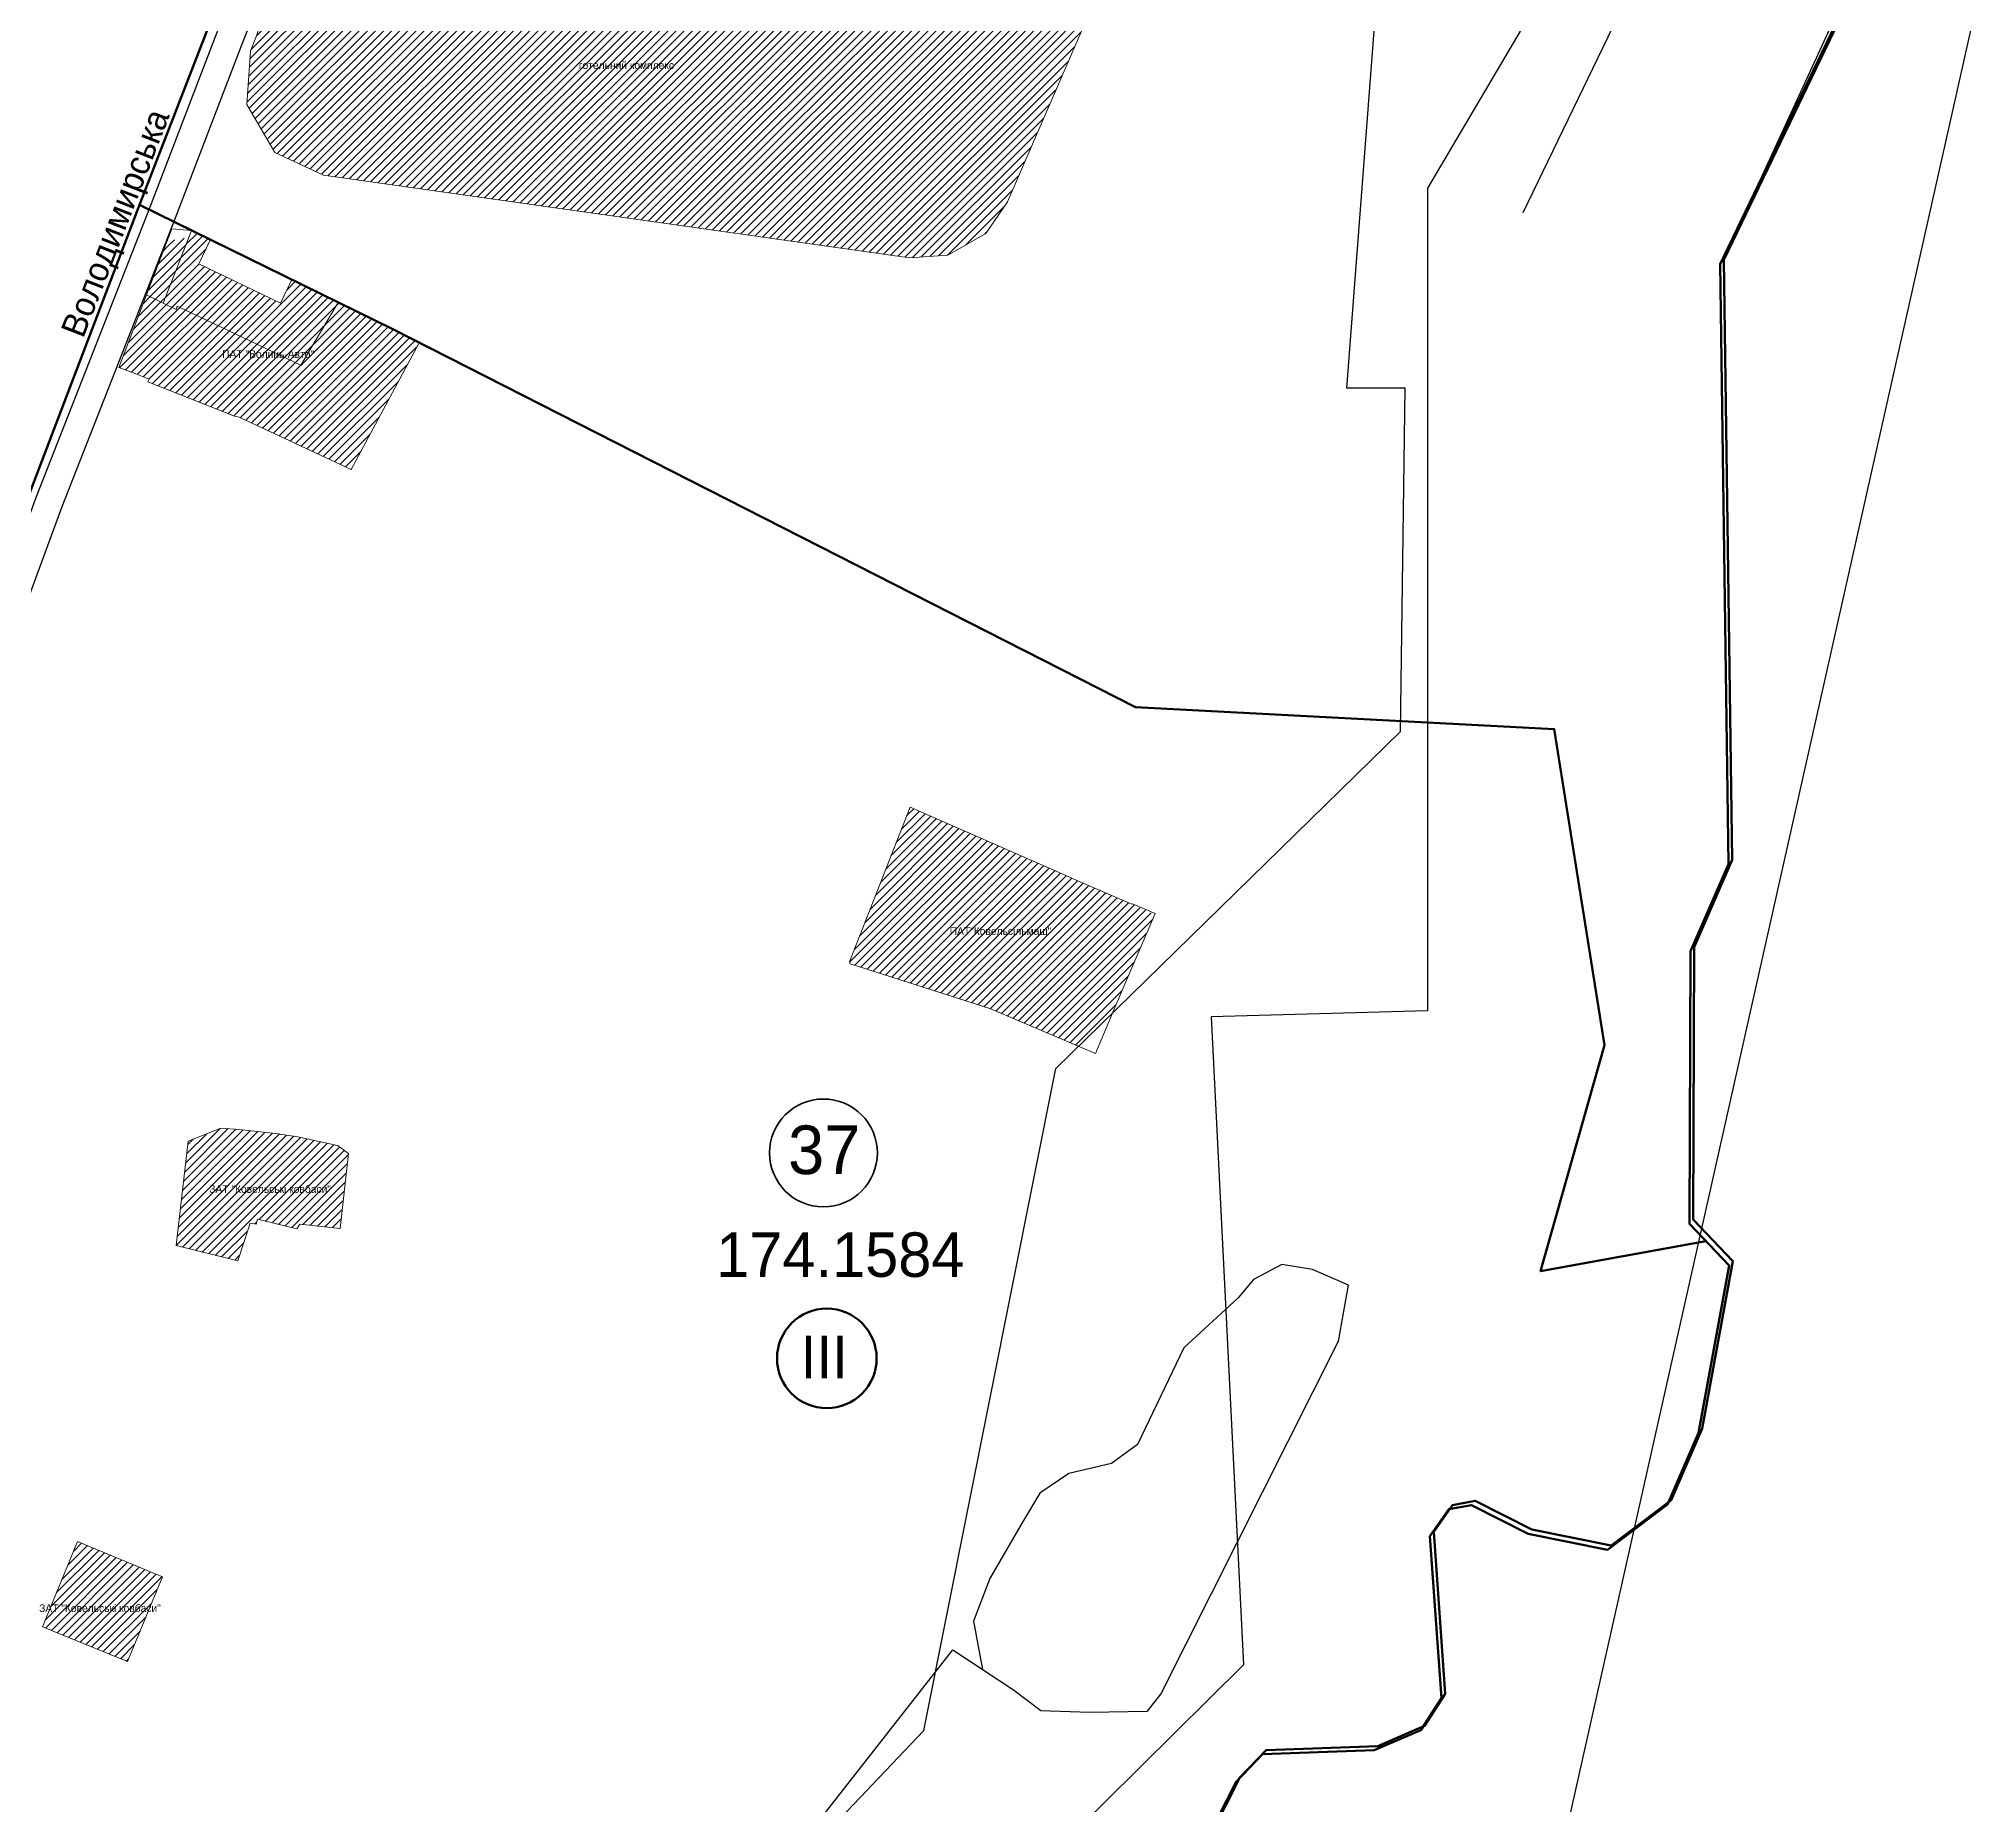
# Model space of a CAD drawing. Header units: millimetres. Extents: x 1378883 to 1389513, y 5662980 to 5673292.
# Drawn here: x 1382095 to 1383360, y 5664395 to 5665548 of the extents above; entities that cross this region are included whole.
import ezdxf
from ezdxf.enums import TextEntityAlignment as Align

# ---------------------------------------------------------------- set-up
doc = ezdxf.new("R2010")
doc.units = ezdxf.units.MM
doc.layers.add('_5Інше', color=252, linetype='Continuous', lineweight=25)
for name, color, linetype in [('Dobavka', 7, 'Continuous'), ('N-raion', 1, 'Continuous'), ('zona', 3, 'Continuous'), ('вулиці', 7, 'Continuous'), ('ВулНазва', 7, 'Continuous'), ('КартаСкан', 252, 'Continuous'), ('межа по генплану', 7, 'Continuous'), ('район', 6, 'Continuous')]:
    doc.layers.add(name, color=color, linetype=linetype)
picture_1 = doc.add_image_def('image1.tif', size_in_pixel=(29607, 29619))
pattern_1 = [(45, (2.4066, 2.8008), (-2.6516504294, 2.6516504294), [])]

# ---------------------------------------------------------------- blocks, each defined once
blk = doc.blocks.new('Турія')
at = {"layer": '_5Інше', "color": 5}
for points in [[(46273.8, 23205.8), (46325.6, 23318.2)], [(46202.3, 23357.5), (46123.9, 23195.3)]]:
    blk.add_lwpolyline(points, dxfattribs=at)
blk = doc.blocks.new('ТуріяПрибер')
at = {"layer": '_5Інше', "color": 160}
blk.add_lwpolyline([(46521.7, 24943), (46280, 23824), (46416, 23721), (46280, 23610), (46054, 23227), (46054, 22690), (45913, 22686), (45934, 22263), (45731, 22062), (44994, 21297), (44860, 21297), (44817.7, 21000), (45939.6, 21240.8), (46423, 23394)], dxfattribs=at)
blk = doc.blocks.new('ТуріяВодоох')
at = {"layer": '_5Інше', "color": 140}
blk.add_lwpolyline([(44778, 21356), (44913, 21361), (45648, 22121), (45744, 22222), (45830, 22654), (46055, 22874), (46058, 23098), (46020, 23098), (46080, 23883), (46004, 23899), (46170, 24618), (46310, 24573), (46331, 24654), (46450, 24620)], dxfattribs=at)

msp = doc.modelspace()

# ---------------------------------------------------------------- hatches: boundary and pattern name
at = {"layer": 'вулиці', "lineweight": -2}
h = msp.add_hatch(dxfattribs=at)
h.set_pattern_fill('ANSI31', color=2, scale=30, style=0)
h.set_pattern_definition(pattern_1)
h.paths.add_polyline_path([(1382451.8, 5665624), (1382288.9, 5665682.8), (1382233.5, 5665539.5), (1382231, 5665504.6), (1382249.4, 5665473.3), (1382281.1, 5665458.5), (1382663.5, 5665404.6), (1382688.4, 5665406.3), (1382713.2, 5665420.5), (1382727.3, 5665441.1), (1382784.1, 5665572.1), (1382775.6, 5665583.7)])
h.paths.add_polyline_path([(1382434.6, 5665527.9), (1382522.9, 5665527.9), (1382522.9, 5665532.9), (1382434.6, 5665532.9)], flags=24)
h = msp.add_hatch(dxfattribs=at)
h.set_pattern_fill('ANSI31', color=5, scale=30, style=0)
h.set_pattern_definition(pattern_1)
h.paths.add_polyline_path([(1382199.8, 5665400.7), (1382207.1, 5665416), (1382195, 5665422.4), (1382176.5, 5665375), (1382185, 5665370.9), (1382185.6, 5665373), (1382266.3, 5665334.5), (1382290.6, 5665375.3), (1382323.1, 5665359.6), (1382260.3, 5665390.4), (1382253, 5665375)])
h.paths.add_polyline_path([(1382343.6, 5665349.6), (1382323.1, 5665359.6), (1382290.6, 5665375.3), (1382266.3, 5665334.5), (1382185.6, 5665373), (1382185, 5665370.9), (1382176.5, 5665375), (1382165.6, 5665380.3), (1382147.5, 5665333), (1382158.5, 5665328.8), (1382167.2, 5665325.4), (1382166.4, 5665323.7), (1382222.9, 5665301.2), (1382225.4, 5665300.8), (1382232.5, 5665297.5), (1382299.1, 5665266.3)])
h.paths.add_polyline_path([(1382211.2, 5665337.8), (1382278.6, 5665337.8), (1382278.6, 5665345.5), (1382211.2, 5665345.5)], flags=25)
h = msp.add_hatch(dxfattribs=at)
h.set_pattern_fill('ANSI31', color=5, scale=30, style=0)
h.set_pattern_definition(pattern_1)
h.paths.add_polyline_path([(1382185.9, 5665399.2), (1382178.2, 5665413.4), (1382170.1, 5665392.2), (1382181.7, 5665388.3)])
h.paths.add_polyline_path([(1382170.1, 5665392.2), (1382165.6, 5665380.3), (1382176.5, 5665375), (1382181.7, 5665388.3)])
h = msp.add_hatch(dxfattribs=at)
h.set_pattern_fill('ANSI31', color=5, scale=30, style=0)
h.set_pattern_definition(pattern_1)
h.paths.add_polyline_path([(1382193.3, 5665417.9), (1382179.1, 5665415.5), (1382178.2, 5665413.4), (1382185.9, 5665399.2)])
h = msp.add_hatch(dxfattribs=at)
h.set_pattern_fill('ANSI31', color=12, scale=30, style=0)
h.set_pattern_definition(pattern_1)
h.paths.add_polyline_path([(1382766.5, 5665000.9), (1382663.8, 5665046), (1382624.3, 5664945), (1382624.8, 5664943.8), (1382715.8, 5664914.5), (1382773.8, 5664890), (1382795.8, 5664911.5), (1382804, 5664930.5), (1382823.5, 5664976.1), (1382770.6, 5664999.1)])
h.paths.add_polyline_path([(1382680.3, 5664961.4), (1382765.3, 5664961.4), (1382765.3, 5664968.9), (1382680.3, 5664968.9)], flags=24)
h = msp.add_hatch(dxfattribs=at)
h.set_pattern_fill('ANSI31', color=12, scale=30, style=0)
h.set_pattern_definition(pattern_1)
h.paths.add_polyline_path([(1382624.3, 5664945), (1382624.8, 5664943.8), (1382715.8, 5664914.5), (1382773.8, 5664890), (1382795.8, 5664911.5), (1382804, 5664930.5), (1382823.5, 5664976.1), (1382770.6, 5664999.1), (1382766.5, 5665000.9), (1382663.8, 5665046)])
h = msp.add_hatch(dxfattribs=at)
h.set_pattern_fill('ANSI31', color=12, scale=30, style=0)
h.set_pattern_definition(pattern_1)
h.paths.add_polyline_path([(1382226, 5664835.7), (1382214.1, 5664836.5), (1382192.8, 5664828), (1382185, 5664759.8), (1382225.1, 5664749.8), (1382233.2, 5664774.5), (1382237.2, 5664773.8), (1382237.9, 5664777.1), (1382263.7, 5664770.8), (1382265.7, 5664773.8), (1382291.9, 5664770.9), (1382297.3, 5664819.9), (1382290.1, 5664825.1), (1382264.3, 5664830.8), (1382249.8, 5664833.1)])
h.paths.add_polyline_path([(1382188.7, 5664793.2), (1382303.7, 5664793.2), (1382303.7, 5664800.7), (1382188.7, 5664800.7)], flags=9)
h = msp.add_hatch(dxfattribs=at)
h.set_pattern_fill('ANSI31', color=12, scale=30, style=0)
h.set_pattern_definition(pattern_1)
h.paths.add_polyline_path([(1382120.5, 5664566.6), (1382097.6, 5664511.1), (1382153.1, 5664488.3), (1382176, 5664543.7)])
h.paths.add_polyline_path([(1382077.7, 5664519.5), (1382192.7, 5664519.5), (1382192.7, 5664527), (1382077.7, 5664527)], flags=9)

# ---------------------------------------------------------------- linework, layer by layer
at = {"layer": 'Dobavka', "color": 7}
msp.add_lwpolyline([(1382594.4, 5664371.7), (1382691.7, 5664495.9), (1382731.3, 5664469.8), (1382749.2, 5664456.3), (1382781, 5664455.4), (1382818.8, 5664455.9), (1382827.4, 5664467), (1382943.4, 5664697.5), (1382949.9, 5664733.9), (1382926.5, 5664744.3), (1382906.5, 5664747.6), (1382887.9, 5664737.7), (1382878, 5664725.8), (1382842.5, 5664693), (1382812.2, 5664630), (1382795.3, 5664617.6), (1382767.5, 5664611.1), (1382748.6, 5664598.2), (1382737.2, 5664579.3), (1382715.8, 5664542.5), (1382705.3, 5664514.8), (1382711, 5664483.2)], dxfattribs=at)
at = {"layer": 'N-raion', "color": 1, "lineweight": 35}
msp.add_circle((1382607.3, 5664820.3), 35.2, dxfattribs=at)
at = {"layer": 'zona', "color": 3, "lineweight": 60}
msp.add_circle((1382609.5, 5664686.2), 32.5, dxfattribs=at)
at = {"layer": 'вулиці', "color": 7}
for points in [[(1382393.8, 5666031.8), (1382352.3, 5665919.8), (1382271.3, 5665702.8), (1382210.4, 5665548.7), (1382167.5, 5665437), (1382093.5, 5665248.5), (1382016.9, 5665040.5), (1381947.9, 5664860.4), (1381892.4, 5664724.9), (1381823.4, 5664556.8), (1381767.5, 5664401.8), (1381704.7, 5664249), (1381684.4, 5664208.6), (1381663.6, 5664173.7), (1381648.4, 5664152.9), (1381587.7, 5664086.4), (1381496.7, 5663985.6), (1381459.1, 5663948.4), (1381370.8, 5663856.2), (1381324, 5663784.1), (1381244.5, 5663651.5)], [(1382412.2, 5666029.5), (1382369.1, 5665913.5), (1382288.1, 5665696.4), (1382227.2, 5665542.2), (1382184.3, 5665430.5), (1382110.3, 5665242.1), (1382033.8, 5665034.2), (1381964.7, 5664853.7), (1381909, 5664718.1), (1381840.2, 5664550.4), (1381784.3, 5664395.3), (1381721.1, 5664241.6), (1381700.2, 5664199.9), (1381678.6, 5664163.7), (1381662.3, 5664141.5), (1381601, 5664074.3), (1381509.7, 5663973.2), (1381471.9, 5663935.8), (1381385, 5663844.9), (1381339.3, 5663774.6), (1381259.9, 5663642.3)]]:
    msp.add_lwpolyline(points, dxfattribs=at)
at = {"layer": 'ВулНазва', "color": 7, "lineweight": 9}
for points in [[(1382288.9, 5665682.8), (1382451.8, 5665624), (1382775.6, 5665583.7), (1382784.1, 5665572.1), (1382727.3, 5665441.1), (1382713.2, 5665420.5), (1382688.4, 5665406.3), (1382663.5, 5665404.6), (1382281.1, 5665458.5), (1382249.4, 5665473.3), (1382231, 5665504.6), (1382233.5, 5665539.5), (1382288.9, 5665682.8)], [(1382195, 5665422.4), (1382176.5, 5665375), (1382165.6, 5665380.3), (1382182.1, 5665423.4), (1382195, 5665422.4)], [(1382290.6, 5665375.3), (1382266.3, 5665334.5), (1382185.6, 5665373), (1382185, 5665370.9), (1382176.5, 5665375), (1382195, 5665422.4), (1382207.1, 5665416), (1382199.8, 5665400.7), (1382253, 5665375), (1382260.3, 5665390.4), (1382323.1, 5665359.6), (1382290.6, 5665375.3)], [(1382290.6, 5665375.3), (1382323.1, 5665359.6), (1382343.6, 5665349.6), (1382299.1, 5665266.3), (1382232.5, 5665297.5), (1382225.4, 5665300.8), (1382222.9, 5665301.2), (1382166.4, 5665323.7), (1382167.2, 5665325.4), (1382158.5, 5665328.8), (1382147.5, 5665333), (1382165.6, 5665380.3), (1382176.5, 5665375), (1382185, 5665370.9), (1382185.6, 5665373), (1382266.3, 5665334.5), (1382290.6, 5665375.3)], [(1382663.8, 5665046), (1382766.5, 5665000.9), (1382770.6, 5664999.1), (1382808.5, 5664982.6), (1382808.9, 5664982.9), (1382823.7, 5664976.6), (1382804, 5664930.5), (1382798.7, 5664918.3), (1382784.9, 5664885.3), (1382715.8, 5664914.5), (1382624.8, 5664943.8), (1382624.3, 5664945), (1382663.8, 5665046)], [(1382265.7, 5664773.8), (1382263.7, 5664770.8), (1382237.9, 5664777.1), (1382237.2, 5664773.8), (1382233.2, 5664774.5), (1382225.1, 5664749.8), (1382185, 5664759.8), (1382192.8, 5664828), (1382214.1, 5664836.5), (1382226, 5664835.7), (1382249.8, 5664833.1), (1382264.3, 5664830.8), (1382290.1, 5664825.1), (1382297.3, 5664819.9), (1382291.9, 5664770.9), (1382265.7, 5664773.8)], [(1382097.6, 5664511.1), (1382120.5, 5664566.6), (1382176, 5664543.7), (1382153.1, 5664488.3), (1382097.6, 5664511.1)]]:
    msp.add_lwpolyline(points, close=True, dxfattribs=at)
at = {"layer": 'межа по генплану', "color": 5, "lineweight": 70}
msp.add_lwpolyline([(1383272.8, 5665567.2), (1383192.5, 5665400.5), (1383197.8, 5665008.8), (1383173.1, 5664951.9), (1383172.4, 5664774), (1383198.4, 5664746.9), (1383178.3, 5664637.6), (1383158.1, 5664590.8), (1383118.9, 5664561.2), (1383067.2, 5664571.7), (1383030.1, 5664590.4), (1383015.3, 5664587.7), (1383003.1, 5664570.2), (1383010.6, 5664464.4), (1382997.2, 5664443.5), (1382966.7, 5664430.4), (1382893.9, 5664427.8), (1382876.6, 5664409.8), (1382858.1, 5664373.4)], dxfattribs=at)
msp.add_lwpolyline([(1383272.8, 5665567.2), (1383192.5, 5665400.5), (1383197.8, 5665008.8), (1383173.1, 5664951.9), (1383172.4, 5664774), (1383198.4, 5664746.9), (1383178.3, 5664637.6), (1383158.1, 5664590.8), (1383118.9, 5664561.2), (1383067.2, 5664571.7), (1383030.1, 5664590.4), (1383015.3, 5664587.7), (1383003.1, 5664570.2), (1383010.6, 5664464.4), (1382997.2, 5664443.5), (1382966.7, 5664430.4), (1382893.9, 5664427.8), (1382876.6, 5664409.8), (1382858.1, 5664373.4)], dxfattribs=at)
at = {"layer": 'межа по генплану', "color": 3, "lineweight": 70}
msp.add_lwpolyline([(1383272.8, 5665567.2), (1383192.5, 5665400.5), (1383197.8, 5665008.8), (1383173.1, 5664951.9), (1383172.4, 5664774), (1383198.4, 5664746.9), (1383178.3, 5664637.6), (1383158.1, 5664590.8), (1383118.9, 5664561.2), (1383067.2, 5664571.7), (1383030.1, 5664590.4), (1383015.3, 5664587.7), (1383003.1, 5664570.2), (1383010.6, 5664464.4), (1382997.2, 5664443.5), (1382966.7, 5664430.4), (1382893.9, 5664427.8), (1382876.6, 5664409.8), (1382858.1, 5664373.4)], dxfattribs=at)
msp.add_lwpolyline([(1383272.8, 5665567.2), (1383192.5, 5665400.5), (1383197.8, 5665008.8), (1383173.1, 5664951.9), (1383172.4, 5664774), (1383198.4, 5664746.9), (1383178.3, 5664637.6), (1383158.1, 5664590.8), (1383118.9, 5664561.2), (1383067.2, 5664571.7), (1383030.1, 5664590.4), (1383015.3, 5664587.7), (1383003.1, 5664570.2), (1383010.6, 5664464.4), (1382997.2, 5664443.5), (1382966.7, 5664430.4), (1382893.9, 5664427.8), (1382876.6, 5664409.8), (1382858.1, 5664373.4)], dxfattribs=at)
msp.add_lwpolyline([(1383272.8, 5665567.2), (1383192.5, 5665400.5), (1383197.8, 5665008.8), (1383173.1, 5664951.9), (1383172.4, 5664774), (1383198.4, 5664746.9), (1383178.3, 5664637.6), (1383158.1, 5664590.8), (1383118.9, 5664561.2), (1383067.2, 5664571.7), (1383030.1, 5664590.4), (1383015.3, 5664587.7), (1383003.1, 5664570.2), (1383010.6, 5664464.4), (1382997.2, 5664443.5), (1382966.7, 5664430.4), (1382893.9, 5664427.8), (1382876.6, 5664409.8), (1382858.1, 5664373.4)], dxfattribs=at)
at = {"layer": 'межа по генплану', "color": 2, "lineweight": 70}
msp.add_lwpolyline([(1383272.8, 5665567.2), (1383192.5, 5665400.5), (1383197.8, 5665008.8), (1383173.1, 5664951.9), (1383172.4, 5664774), (1383198.4, 5664746.9), (1383178.3, 5664637.6), (1383158.1, 5664590.8), (1383118.9, 5664561.2), (1383067.2, 5664571.7), (1383030.1, 5664590.4), (1383015.3, 5664587.7), (1383003.1, 5664570.2), (1383010.6, 5664464.4), (1382997.2, 5664443.5), (1382966.7, 5664430.4), (1382893.9, 5664427.8), (1382876.6, 5664409.8), (1382858.1, 5664373.4)], dxfattribs=at)
at = {"layer": 'межа по генплану', "color": 1, "lineweight": 70}
msp.add_lwpolyline([(1383275.2, 5665570), (1383194.9, 5665403.3), (1383200.2, 5665011.6), (1383175.5, 5664954.7), (1383174.8, 5664776.8), (1383200.8, 5664749.7), (1383180.7, 5664640.4), (1383160.5, 5664593.6), (1383121.4, 5664564), (1383069.6, 5664574.5), (1383032.5, 5664593.2), (1383017.7, 5664590.5), (1383005.5, 5664573), (1383013, 5664467.2), (1382999.6, 5664446.3), (1382969.1, 5664433.2), (1382896.3, 5664430.6), (1382879, 5664412.6), (1382860.5, 5664376.2)], dxfattribs=at)
at = {"layer": 'район', "color": 6, "lineweight": 100}
for points in [[(1382781.9, 5667057.9), (1382656.6, 5666725.7), (1382577.6, 5666520.7), (1382562.5, 5666478.8), (1382553.9, 5666454.6), (1382503.8, 5666321.4), (1382462.5, 5666211.5), (1382395.9, 5666045.5), (1382161, 5665439.1), (1382147.1, 5665402.5), (1382120.6, 5665333), (1382054.7, 5665160.4), (1381994.8, 5664986.1), (1381895.8, 5664730.8), (1381820.5, 5664535.3), (1381733.5, 5664309.5), (1381710, 5664252), (1381682.3, 5664184), (1381432.6, 5663902.1), (1381368.5, 5663823.1), (1381354.9, 5663795.1)], [(1382161, 5665439.1), (1382326.2, 5665357.9), (1382811, 5665111.2), (1383084.2, 5665097), (1383116.9, 5664890.7), (1383075.3, 5664743.1), (1383183.2, 5664762.8)]]:
    msp.add_lwpolyline(points, dxfattribs=at)

# ---------------------------------------------------------------- block references
at = {"layer": 'вулиці', "color": 7}
for name, p in [('ТуріяВодоох', (1336928.9, 5642221.4)), ('ТуріяПрибер', (1336947.4, 5642223.1)), ('Турія', (1336939.7, 5642238.6))]:
    msp.add_blockref(name, p, dxfattribs=at)

# ---------------------------------------------------------------- texts
at = {"layer": 'N-raion', "color": 1, "lineweight": 35}
msp.add_text('37', height=31.73, dxfattribs=at).set_placement((1382584.2, 5664806.5))
msp.add_text('174.1584', height=29.05, dxfattribs=at).set_placement((1382618.3, 5664739.4), align=Align.CENTER)
at = {"layer": 'zona', "color": 3, "lineweight": 60}
msp.add_text('ІІІ', height=27.66, dxfattribs=at).set_placement((1382592.4, 5664673.3))
at = {"layer": 'ВулНазва', "color": 7, "lineweight": 9}
for s, p in [('готельний комплекс', (1382478.7, 5665530.4)), ('ПАТ "Волинь-Авто"', (1382244.9, 5665341.7)), ('ПАТ"Ковельсільмаш"', (1382722.8, 5664965.2)), ('ЗАТ "Ковельські ковбаси"', (1382246.2, 5664796.9)), ('ЗАТ "Ковельські ковбаси"', (1382135.2, 5664523.3))]:
    msp.add_text(s, height=5, dxfattribs=at).set_placement(p, align=Align.MIDDLE)
at = {"layer": 'ВулНазва', "color": 1, "lineweight": 9}
msp.add_text('Володимирська', height=16, rotation=68.8187, dxfattribs=at).set_placement((1382147.3, 5665426.5), align=Align.MIDDLE)

# ---------------------------------------------------------------- pictures from other files: only their frames are drawn
at = {"layer": 'КартаСкан'}
image = msp.add_image(picture_1, insert=(1378952, 5663192.3), size_in_units=(10026.9, 10031), rotation=0.39543, dxfattribs=at)
image.dxf.flags = 15

doc.saveas('drawing.dxf')
